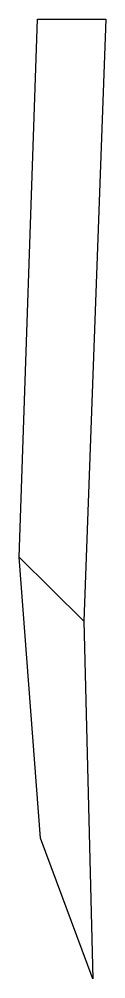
# Model space of a CAD drawing. Extents: x -0.28 to 0, y 0.87 to 4.01.
import ezdxf

# ---------------------------------------------------------------- set-up
doc = ezdxf.new("R2010")
doc.units = 0
doc.layers.add('DOORS', color=3, linetype='CONTINUOUS')

msp = doc.modelspace()

# ---------------------------------------------------------------- linework, layer by layer
at = {"layer": 'DOORS'}
for points in [[(-0.22, 4.01, -0.49), (0.0026, 4.01), (-0.0689, 2.04, -0.1011), (-0.28, 2.25, -0.49)], [(-0.28, 2.25, -0.49), (-0.0689, 2.04, -0.1011), (-0.04, 0.87, -0.49), (-0.21, 1.33, -0.49)]]:
    msp.add_3dface(points, dxfattribs=at)

doc.saveas('drawing.dxf')
